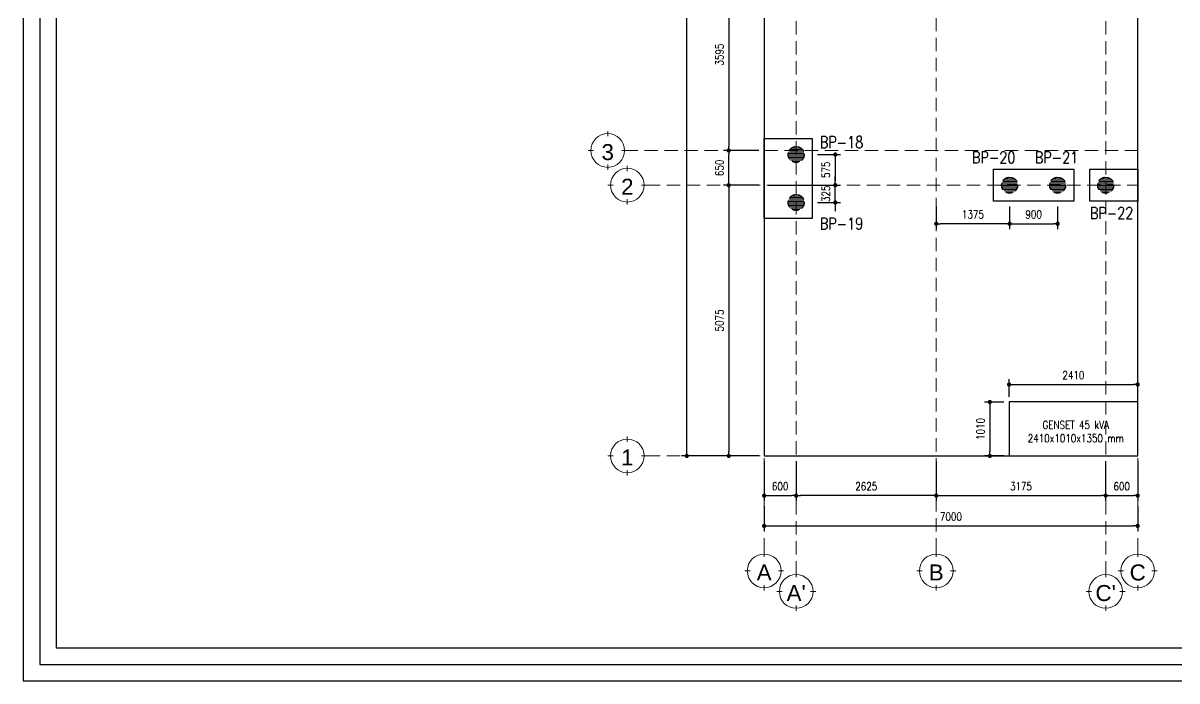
# Model space of a CAD drawing. Header units: inches. Extents: x -310523 to 1125056, y -509000 to -180442.
# Drawn here: x 483993 to 505616, y -294620 to -282287 of the extents above; entities that cross this region are included whole.
import ezdxf
from ezdxf.enums import TextEntityAlignment as Align

# ---------------------------------------------------------------- set-up
doc = ezdxf.new("R2010")
doc.units = ezdxf.units.IN
doc.header["$MEASUREMENT"] = 0
doc.linetypes.add('HIDDEN', pattern=[0.375, 0.25, -0.125])
for name, color, linetype, lineweight in [('A-HATCH', 252, 'Continuous', 5), ('AR-DIM150', 6, 'Continuous', 5), ('s_teks', 3, 'Continuous', 30)]:
    doc.layers.add(name, color=color, linetype=linetype, lineweight=lineweight)
for name, color, linetype in [('PILE 400', 40, 'Continuous'), ('STR_BORED PILE', 210, 'Continuous'), ('STR_PILE CAP', 11, 'Continuous')]:
    doc.layers.add(name, color=color, linetype=linetype)
doc.styles.add('PIREC 1', font='romans.shx', dxfattribs={"width": 0.8})
doc.styles.add('ROMANS', font='SIMPLEX.SHX', dxfattribs={"width": 0.8})
doc.styles.get("Standard").update_dxf_attribs({"font": 'arial.ttf'})
doc.dimstyles.new('1-100', dxfattribs={"dimscale": 100, "dimtxt": 1.5, "dimasz": 0.8, "dimexe": 1, "dimexo": 1, "dimgap": 1, "dimtad": 1, "dimzin": 12, "dimdsep": 46, "dimtxsty": 'ROMANS', "dimblk": 'DOT', "dimcen": 0, "dimclrd": 256, "dimclre": 256, "dimclrt": 3, "dimazin": 3, "dimtfac": 1, "dimtix": 1, "dimtmove": 2, "dimatfit": 3, "dimldrblk": 'DOT', "dimfxl": 1, "dimfrac": 1, "dimtolj": 1, "dimtzin": 0, "dimlwd": 25, "dimlwe": 25, "dimarcsym": 0})

# ---------------------------------------------------------------- blocks, each defined once
blk = doc.blocks.new('_Dot')
at = {"color": 0, "linetype": 'ByBlock', "lineweight": -2}
blk.add_line((-0.5, 0), (-1, 0), dxfattribs=at)
at = {"color": 0, "linetype": 'ByBlock', "const_width": 0.5}
blk.add_lwpolyline([(-0.25, 0, 1), (0.25, 0, 1)], format="xyb", close=True, dxfattribs=at)
blk = doc.blocks.new('*D776')
at = {"layer": 'Defpoints', "color": 0, "transparency": 16777216}
for p in [(497881, -290401), (498481, -290401), (498481, -291146)]:
    blk.add_point(p, dxfattribs=at)
at = {"layer": 'PILE 400', "lineweight": 25, "transparency": 16777216}
for p, q in [((497881, -290501), (497881, -291246)), ((498481, -290501), (498481, -291246)), ((497961, -291146), (498401, -291146))]:
    blk.add_line(p, q, dxfattribs=at)
at = {"layer": 'PILE 400', "lineweight": 25, "transparency": 16777216, "xscale": 80, "yscale": 80, "zscale": 80, "rotation": 180}
blk.add_blockref('_Dot', (497881, -291146), dxfattribs=at)
at = {"layer": 'PILE 400', "lineweight": 25, "transparency": 16777216, "xscale": 80, "yscale": 80, "zscale": 80}
blk.add_blockref('_Dot', (498481, -291146), dxfattribs=at)
at = {"layer": 'PILE 400', "color": 3, "transparency": 16777216, "insert": (498181, -290971), "char_height": 150, "attachment_point": 5, "style": 'ROMANS'}
blk.add_mtext('\\A1;600', dxfattribs=at)
blk = doc.blocks.new('*D777')
at = {"layer": 'Defpoints', "color": 0, "transparency": 16777216}
for p in [(504281, -290401), (504881, -290401), (504881, -291146)]:
    blk.add_point(p, dxfattribs=at)
at = {"layer": 'PILE 400', "lineweight": 25, "transparency": 16777216}
for p, q in [((504281, -290501), (504281, -291246)), ((504881, -290501), (504881, -291246)), ((504361, -291146), (504801, -291146))]:
    blk.add_line(p, q, dxfattribs=at)
at = {"layer": 'PILE 400', "lineweight": 25, "transparency": 16777216, "xscale": 80, "yscale": 80, "zscale": 80, "rotation": 180}
blk.add_blockref('_Dot', (504281, -291146), dxfattribs=at)
at = {"layer": 'PILE 400', "lineweight": 25, "transparency": 16777216, "xscale": 80, "yscale": 80, "zscale": 80}
blk.add_blockref('_Dot', (504881, -291146), dxfattribs=at)
at = {"layer": 'PILE 400', "color": 3, "transparency": 16777216, "insert": (504581, -290971), "char_height": 150, "attachment_point": 5, "style": 'ROMANS'}
blk.add_mtext('\\A1;600', dxfattribs=at)
blk = doc.blocks.new('*D778')
at = {"layer": 'Defpoints', "color": 0, "transparency": 16777216}
for p in [(497881, -285326), (497218, -290401), (497881, -290401)]:
    blk.add_point(p, dxfattribs=at)
at = {"layer": 'PILE 400', "lineweight": 25, "transparency": 16777216}
for p, q in [((497781, -285326), (497118, -285326)), ((497218, -285406), (497218, -290321)), ((497781, -290401), (497118, -290401))]:
    blk.add_line(p, q, dxfattribs=at)
at = {"layer": 'PILE 400', "lineweight": 25, "transparency": 16777216, "xscale": 80, "yscale": 80, "zscale": 80}
for p, rotation in [((497218, -285326), 90), ((497218, -290401), 270)]:
    blk.add_blockref('_Dot', p, dxfattribs=dict(at, rotation=rotation))
at = {"layer": 'PILE 400', "color": 3, "transparency": 16777216, "insert": (497043, -287863), "char_height": 150, "attachment_point": 5, "rotation": 90, "style": 'ROMANS'}
blk.add_mtext('\\A1;5075', dxfattribs=at)
blk = doc.blocks.new('*D779')
at = {"layer": 'Defpoints', "color": 0, "transparency": 16777216}
for p in [(497218, -284676), (497881, -284676), (497881, -285326)]:
    blk.add_point(p, dxfattribs=at)
at = {"layer": 'PILE 400', "lineweight": 25, "transparency": 16777216}
for p, q in [((497781, -284676), (497118, -284676)), ((497218, -285246), (497218, -284756)), ((497781, -285326), (497118, -285326))]:
    blk.add_line(p, q, dxfattribs=at)
at = {"layer": 'PILE 400', "lineweight": 25, "transparency": 16777216, "xscale": 80, "yscale": 80, "zscale": 80}
for p, rotation in [((497218, -284676), 90), ((497218, -285326), 270)]:
    blk.add_blockref('_Dot', p, dxfattribs=dict(at, rotation=rotation))
at = {"layer": 'PILE 400', "color": 3, "transparency": 16777216, "insert": (497043, -285001), "char_height": 150, "attachment_point": 5, "rotation": 90, "style": 'ROMANS'}
blk.add_mtext('\\A1;650', dxfattribs=at)
blk = doc.blocks.new('*D780')
at = {"layer": 'Defpoints', "color": 0, "transparency": 16777216}
for p in [(497881, -281081), (497218, -284676), (497881, -284676)]:
    blk.add_point(p, dxfattribs=at)
at = {"layer": 'PILE 400', "lineweight": 25, "transparency": 16777216}
for p, q in [((497781, -281081), (497118, -281081)), ((497218, -281161), (497218, -284596)), ((497781, -284676), (497118, -284676))]:
    blk.add_line(p, q, dxfattribs=at)
at = {"layer": 'PILE 400', "lineweight": 25, "transparency": 16777216, "xscale": 80, "yscale": 80, "zscale": 80}
for p, rotation in [((497218, -281081), 90), ((497218, -284676), 270)]:
    blk.add_blockref('_Dot', p, dxfattribs=dict(at, rotation=rotation))
at = {"layer": 'PILE 400', "color": 3, "transparency": 16777216, "insert": (497043, -282878), "char_height": 150, "attachment_point": 5, "rotation": 90, "style": 'ROMANS'}
blk.add_mtext('\\A1;3595', dxfattribs=at)
blk = doc.blocks.new('*D785')
at = {"layer": 'Defpoints', "color": 0, "transparency": 16777216}
for p in [(496431, -270401), (497881, -270401), (497450, -290401)]:
    blk.add_point(p, dxfattribs=at)
at = {"layer": 'PILE 400', "lineweight": 25, "transparency": 16777216}
for p, q in [((497781, -270401), (496331, -270401)), ((496431, -290321), (496431, -270481)), ((497350, -290401), (496331, -290401))]:
    blk.add_line(p, q, dxfattribs=at)
at = {"layer": 'PILE 400', "lineweight": 25, "transparency": 16777216, "xscale": 80, "yscale": 80, "zscale": 80}
for p, rotation in [((496431, -270401), 90), ((496431, -290401), 270)]:
    blk.add_blockref('_Dot', p, dxfattribs=dict(at, rotation=rotation))
at = {"layer": 'PILE 400', "color": 3, "transparency": 16777216, "insert": (496256, -280401), "char_height": 150, "attachment_point": 5, "rotation": 90, "style": 'ROMANS'}
blk.add_mtext('\\A1;20000', dxfattribs=at)
blk = doc.blocks.new('*D816')
at = {"layer": 'Defpoints', "color": 0, "transparency": 16777216}
for p in [(498781, -284751), (497855, -285326), (499214, -285326)]:
    blk.add_point(p, dxfattribs=at)
at = {"layer": 'PILE 400', "lineweight": 25, "transparency": 16777216}
for p, q in [((498881, -284751), (499314, -284751)), ((499214, -284831), (499214, -285246)), ((497955, -285326), (499314, -285326))]:
    blk.add_line(p, q, dxfattribs=at)
at = {"layer": 'PILE 400', "lineweight": 25, "transparency": 16777216, "xscale": 80, "yscale": 80, "zscale": 80}
for p, rotation in [((499214, -284751), 90), ((499214, -285326), 270)]:
    blk.add_blockref('_Dot', p, dxfattribs=dict(at, rotation=rotation))
at = {"layer": 'PILE 400', "color": 3, "transparency": 16777216, "insert": (499039, -285038), "char_height": 150, "attachment_point": 5, "rotation": 90, "style": 'ROMANS'}
blk.add_mtext('\\A1;575', dxfattribs=at)
blk = doc.blocks.new('*D817')
at = {"layer": 'Defpoints', "color": 0, "transparency": 16777216}
for p in [(498781, -285326), (499214, -285326), (498781, -285651)]:
    blk.add_point(p, dxfattribs=at)
at = {"layer": 'PILE 400', "lineweight": 25, "transparency": 16777216}
for p, q in [((499214, -285246), (499214, -285166)), ((498881, -285326), (499314, -285326)), ((499214, -285651), (499214, -285326)), ((498881, -285651), (499314, -285651)), ((499214, -285731), (499214, -285811))]:
    blk.add_line(p, q, dxfattribs=at)
at = {"layer": 'PILE 400', "lineweight": 25, "transparency": 16777216, "xscale": 80, "yscale": 80, "zscale": 80}
for p, rotation in [((499214, -285326), 270), ((499214, -285651), 90)]:
    blk.add_blockref('_Dot', p, dxfattribs=dict(at, rotation=rotation))
at = {"layer": 'PILE 400', "color": 3, "transparency": 16777216, "insert": (499039, -285488), "char_height": 150, "attachment_point": 5, "rotation": 90, "style": 'ROMANS'}
blk.add_mtext('\\A1;325', dxfattribs=at)
blk = doc.blocks.new('*D818')
at = {"layer": 'Defpoints', "color": 0, "transparency": 16777216}
for p in [(501106, -285626), (502481, -285626), (501106, -286049)]:
    blk.add_point(p, dxfattribs=at)
at = {"layer": 'PILE 400', "lineweight": 25, "transparency": 16777216}
for p, q in [((501106, -285726), (501106, -286149)), ((502481, -285726), (502481, -286149)), ((502401, -286049), (501186, -286049))]:
    blk.add_line(p, q, dxfattribs=at)
at = {"layer": 'PILE 400', "lineweight": 25, "transparency": 16777216, "xscale": 80, "yscale": 80, "zscale": 80, "rotation": 180}
blk.add_blockref('_Dot', (501106, -286049), dxfattribs=at)
at = {"layer": 'PILE 400', "lineweight": 25, "transparency": 16777216, "xscale": 80, "yscale": 80, "zscale": 80}
blk.add_blockref('_Dot', (502481, -286049), dxfattribs=at)
at = {"layer": 'PILE 400', "color": 3, "transparency": 16777216, "insert": (501794, -285874), "char_height": 150, "attachment_point": 5, "style": 'ROMANS'}
blk.add_mtext('\\A1;1375', dxfattribs=at)
blk = doc.blocks.new('*D819')
at = {"layer": 'Defpoints', "color": 0, "transparency": 16777216}
for p in [(502481, -285626), (503381, -285626), (503381, -286049)]:
    blk.add_point(p, dxfattribs=at)
at = {"layer": 'PILE 400', "lineweight": 25, "transparency": 16777216}
for p, q in [((502481, -285726), (502481, -286149)), ((503381, -285726), (503381, -286149)), ((502561, -286049), (503301, -286049))]:
    blk.add_line(p, q, dxfattribs=at)
at = {"layer": 'PILE 400', "lineweight": 25, "transparency": 16777216, "xscale": 80, "yscale": 80, "zscale": 80, "rotation": 180}
blk.add_blockref('_Dot', (502481, -286049), dxfattribs=at)
at = {"layer": 'PILE 400', "lineweight": 25, "transparency": 16777216, "xscale": 80, "yscale": 80, "zscale": 80}
blk.add_blockref('_Dot', (503381, -286049), dxfattribs=at)
at = {"layer": 'PILE 400', "color": 3, "transparency": 16777216, "insert": (502931, -285874), "char_height": 150, "attachment_point": 5, "style": 'ROMANS'}
blk.add_mtext('\\A1;900', dxfattribs=at)
blk = doc.blocks.new('axis tag')
for p, q in [((0, 3.54), (0, 4.87)), ((-4.87, 0), (-3.54, 0)), ((3.54, 0), (4.87, 0)), ((0, -4.87), (0, -3.54))]:
    blk.add_line(p, q)
blk.add_circle((0, 0), 4.21)
at = {"style": 'ROMANS', "width": 0.8}
blk.add_attdef('A', text='', height=4, dxfattribs=at).set_placement((0, -1.55), align=Align.CENTER)
blk = doc.blocks.new('*D821')
at = {"layer": 'Defpoints', "color": 0, "transparency": 16777216}
for p in [(497881, -291246), (504881, -291246), (504881, -291714)]:
    blk.add_point(p, dxfattribs=at)
at = {"layer": 'PILE 400', "lineweight": 25, "transparency": 16777216}
for p, q in [((497881, -291346), (497881, -291814)), ((504881, -291346), (504881, -291814)), ((497961, -291714), (504801, -291714))]:
    blk.add_line(p, q, dxfattribs=at)
at = {"layer": 'PILE 400', "lineweight": 25, "transparency": 16777216, "xscale": 80, "yscale": 80, "zscale": 80, "rotation": 180}
blk.add_blockref('_Dot', (497881, -291714), dxfattribs=at)
at = {"layer": 'PILE 400', "lineweight": 25, "transparency": 16777216, "xscale": 80, "yscale": 80, "zscale": 80}
blk.add_blockref('_Dot', (504881, -291714), dxfattribs=at)
at = {"layer": 'PILE 400', "color": 3, "transparency": 16777216, "insert": (501381, -291539), "char_height": 150, "attachment_point": 5, "style": 'ROMANS'}
blk.add_mtext('\\A1;7000', dxfattribs=at)
blk = doc.blocks.new('*D872')
at = {"layer": 'Defpoints', "color": 0, "transparency": 16777216}
for p in [(502471, -289391), (502110, -290401), (502471, -290401)]:
    blk.add_point(p, dxfattribs=at)
at = {"layer": 'PILE 400', "lineweight": 25, "transparency": 16777216}
for p, q in [((502371, -289391), (502010, -289391)), ((502110, -289471), (502110, -290321)), ((502371, -290401), (502010, -290401))]:
    blk.add_line(p, q, dxfattribs=at)
at = {"layer": 'PILE 400', "lineweight": 25, "transparency": 16777216, "xscale": 80, "yscale": 80, "zscale": 80}
for p, rotation in [((502110, -289391), 90), ((502110, -290401), 270)]:
    blk.add_blockref('_Dot', p, dxfattribs=dict(at, rotation=rotation))
at = {"layer": 'PILE 400', "color": 3, "transparency": 16777216, "insert": (501935, -289896), "char_height": 150, "attachment_point": 5, "rotation": 90, "style": 'ROMANS'}
blk.add_mtext('\\A1;1010', dxfattribs=at)
blk = doc.blocks.new('*D873')
at = {"layer": 'Defpoints', "color": 0, "transparency": 16777216}
for p in [(504881, -289063), (502471, -289391), (504881, -289391)]:
    blk.add_point(p, dxfattribs=at)
at = {"layer": 'PILE 400', "lineweight": 25, "transparency": 16777216}
for p, q in [((502471, -289291), (502471, -288963)), ((502551, -289063), (504801, -289063)), ((504881, -289291), (504881, -288963))]:
    blk.add_line(p, q, dxfattribs=at)
at = {"layer": 'PILE 400', "lineweight": 25, "transparency": 16777216, "xscale": 80, "yscale": 80, "zscale": 80, "rotation": 180}
blk.add_blockref('_Dot', (502471, -289063), dxfattribs=at)
at = {"layer": 'PILE 400', "lineweight": 25, "transparency": 16777216, "xscale": 80, "yscale": 80, "zscale": 80}
blk.add_blockref('_Dot', (504881, -289063), dxfattribs=at)
at = {"layer": 'PILE 400', "color": 3, "transparency": 16777216, "insert": (503676, -288888), "char_height": 150, "attachment_point": 5, "style": 'ROMANS'}
blk.add_mtext('\\A1;2410', dxfattribs=at)
blk = doc.blocks.new('*D874')
at = {"layer": 'Defpoints', "color": 0, "transparency": 16777216}
for p in [(498481, -290401), (501106, -290401), (498481, -291146)]:
    blk.add_point(p, dxfattribs=at)
at = {"layer": 'PILE 400', "lineweight": 25, "transparency": 16777216}
for p, q in [((498481, -290501), (498481, -291246)), ((501106, -290501), (501106, -291246)), ((501026, -291146), (498561, -291146))]:
    blk.add_line(p, q, dxfattribs=at)
at = {"layer": 'PILE 400', "lineweight": 25, "transparency": 16777216, "xscale": 80, "yscale": 80, "zscale": 80}
for p, rotation in [((498481, -291146), 180.0000000000071), ((501106, -291146), 7.114309141798004e-12)]:
    blk.add_blockref('_Dot', p, dxfattribs=dict(at, rotation=rotation))
at = {"layer": 'PILE 400', "color": 3, "transparency": 16777216, "insert": (499794, -290971), "char_height": 150, "attachment_point": 5, "style": 'ROMANS'}
blk.add_mtext('\\A1;2625', dxfattribs=at)
blk = doc.blocks.new('*D875')
at = {"layer": 'Defpoints', "color": 0, "transparency": 16777216}
for p in [(501106, -290401), (504281, -290401), (504281, -291146)]:
    blk.add_point(p, dxfattribs=at)
at = {"layer": 'PILE 400', "lineweight": 25, "transparency": 16777216}
for p, q in [((501106, -290501), (501106, -291246)), ((504281, -290501), (504281, -291246)), ((501186, -291146), (504201, -291146))]:
    blk.add_line(p, q, dxfattribs=at)
at = {"layer": 'PILE 400', "lineweight": 25, "transparency": 16777216, "xscale": 80, "yscale": 80, "zscale": 80, "rotation": 180}
blk.add_blockref('_Dot', (501106, -291146), dxfattribs=at)
at = {"layer": 'PILE 400', "lineweight": 25, "transparency": 16777216, "xscale": 80, "yscale": 80, "zscale": 80}
blk.add_blockref('_Dot', (504281, -291146), dxfattribs=at)
at = {"layer": 'PILE 400', "color": 3, "transparency": 16777216, "insert": (502694, -290971), "char_height": 150, "attachment_point": 5, "style": 'ROMANS'}
blk.add_mtext('\\A1;3175', dxfattribs=at)

msp = doc.modelspace()

# ---------------------------------------------------------------- hatches: boundary and pattern name
at = {"layer": 'A-HATCH', "true_color": 0xfc3b31}
h = msp.add_hatch(dxfattribs=at)
h.set_pattern_fill('ANSI35', color=20, scale=200, angle=135)
h.set_pattern_definition([(180, (599155.95, -97458.32), (-1e-14, -50), []), (180, (599130.95, -97433.32), (-1e-14, -50), [62.5, -12.5, 0, -12.5])])
edge = h.paths.add_edge_path()
edge.add_arc((498481.422, -284750.804), 150, 0, 360)
h = msp.add_hatch(dxfattribs=at)
h.set_pattern_fill('ANSI35', color=20, scale=200, angle=135)
h.set_pattern_definition([(180, (603155.95, -98033.32), (-1e-14, -50), []), (180, (603130.95, -98008.32), (-1e-14, -50), [62.5, -12.5, 0, -12.5])])
edge = h.paths.add_edge_path()
edge.add_arc((502481.422, -285325.804), 150, 0, 360)
h = msp.add_hatch(dxfattribs=at)
h.set_pattern_fill('ANSI35', color=20, scale=200, angle=135)
h.set_pattern_definition([(180, (604055.95, -98033.32), (-1e-14, -50), []), (180, (604030.95, -98008.32), (-1e-14, -50), [62.5, -12.5, 0, -12.5])])
edge = h.paths.add_edge_path()
edge.add_arc((503381.422, -285325.804), 150, 0, 360)
h = msp.add_hatch(dxfattribs=at)
h.set_pattern_fill('ANSI35', color=20, scale=200, angle=135)
h.set_pattern_definition([(180, (604955.95, -98033.32), (-1e-14, -50), []), (180, (604930.95, -98008.32), (-1e-14, -50), [62.5, -12.5, 0, -12.5])])
edge = h.paths.add_edge_path()
edge.add_arc((504281.422, -285325.804), 150, 0, 360)
h = msp.add_hatch(dxfattribs=at)
h.set_pattern_fill('ANSI35', color=20, scale=200, angle=135)
h.set_pattern_definition([(180, (599155.95, -98358.32), (-1e-14, -50), []), (180, (599130.95, -98333.32), (-1e-14, -50), [62.5, -12.5, 0, -12.5])])
edge = h.paths.add_edge_path()
edge.add_arc((498481.422, -285650.804), 150, 0, 360)

# ---------------------------------------------------------------- linework, layer by layer
at = {"elevation": 1616.46}
msp.add_lwpolyline([(483993.091, -294619.951), (520935.836, -294619.951), (520935.836, -268498.818), (483993.091, -268498.818)], close=True, dxfattribs=at)
at = {"color": 61, "true_color": 0xedee99, "elevation": 1616.46}
msp.add_lwpolyline([(484304.057, -294308.985), (520624.87, -294308.985), (520624.87, -268809.784), (484304.057, -268809.784)], close=True, dxfattribs=at)
at = {"color": 1, "elevation": 1616.46}
msp.add_lwpolyline([(516141.226, -293998.019), (516141.226, -269120.75), (484615.023, -269120.75), (484615.023, -293998.019), (516141.226, -293998.019)], dxfattribs=at)
at = {"layer": 'A-HATCH', "linetype": 'HIDDEN', "ltscale": 1000}
for p, q in [((497881.422, -292191.11), (497881.422, -270400.804)), ((498481.422, -292627.071), (498481.422, -270400.804)), ((501106.422, -292191.11), (501106.422, -270400.804)), ((504281.422, -292627.071), (504281.422, -270400.804)), ((504881.422, -292191.11), (504881.422, -270400.804))]:
    msp.add_line(p, q, dxfattribs=at)
for points in [[(495265.442, -284675.804), (504881.422, -284675.804)], [(495682.276, -285325.804), (504881.422, -285325.804)], [(495682.276, -290400.804), (504881.422, -290400.804)]]:
    msp.add_lwpolyline(points, dxfattribs=at)
at = {"layer": 'PILE 400'}
for points in [[(497881.422, -270400.804), (497881.422, -290400.804), (504881.422, -290400.804), (504881.422, -270400.804)], [(504881.422, -289390.804), (502471.422, -289390.804), (502471.422, -290400.804), (504881.422, -290400.804)]]:
    msp.add_lwpolyline(points, close=True, dxfattribs=at)
at = {"layer": 'STR_BORED PILE', "color": 20, "linetype": 'HIDDEN', "ltscale": 500, "true_color": 0xfc3b31}
for centre in [(498481.422, -284750.804), (502481.422, -285325.804), (503381.422, -285325.804), (504281.422, -285325.804), (498481.422, -285650.804)]:
    msp.add_circle(centre, 150, dxfattribs=at)
at = {"layer": 'STR_PILE CAP', "color": 11}
for points in [[(497881.422, -284450.804), (498781.422, -284450.804), (498781.422, -285950.804), (497881.422, -285950.804)], [(502181.422, -285025.804), (503681.422, -285025.804), (503681.422, -285625.804), (502181.422, -285625.804)], [(503981.422, -285025.804), (504881.422, -285025.804), (504881.422, -285625.804), (503981.422, -285625.804)]]:
    msp.add_lwpolyline(points, close=True, dxfattribs=at)

# ---------------------------------------------------------------- block references
at = {"layer": 'AR-DIM150'}
ref = msp.add_blockref('axis tag', (494949.867, -284675.804), dxfattribs=dict(at, xscale=-75, yscale=75, zscale=75, rotation=180))
ref.add_attrib('A', '3', dxfattribs={"layer": '0', "height": 300}).set_placement((494949.867, -284855.377), align=Align.CENTER)
ref = msp.add_blockref('axis tag', (495316.702, -285325.804), dxfattribs=dict(at, xscale=-75, yscale=75, zscale=75, rotation=180))
ref.add_attrib('A', '2', dxfattribs={"layer": '0', "height": 300}).set_placement((495316.702, -285505.377), align=Align.CENTER)
ref = msp.add_blockref('axis tag', (495316.702, -290400.804), dxfattribs=dict(at, xscale=-75, yscale=75, zscale=75, rotation=180))
ref.add_attrib('A', '1', dxfattribs={"layer": '0', "height": 300}).set_placement((495316.702, -290580.377), align=Align.CENTER)
ref = msp.add_blockref('axis tag', (497881.422, -292556.685), dxfattribs=dict(at, xscale=-75, yscale=75, zscale=75, rotation=180))
ref.add_attrib('A', 'A', dxfattribs={"layer": '0', "height": 300}).set_placement((497881.422, -292736.257), align=Align.CENTER)
ref = msp.add_blockref('axis tag', (501106.422, -292556.685), dxfattribs=dict(at, xscale=-75, yscale=75, zscale=75, rotation=180))
ref.add_attrib('A', 'B', dxfattribs={"layer": '0', "height": 300}).set_placement((501106.422, -292736.257), align=Align.CENTER)
ref = msp.add_blockref('axis tag', (504881.422, -292556.685), dxfattribs=dict(at, xscale=-75, yscale=75, zscale=75, rotation=180))
ref.add_attrib('A', 'C', dxfattribs={"layer": '0', "height": 300}).set_placement((504881.422, -292736.257), align=Align.CENTER)
ref = msp.add_blockref('axis tag', (498481.422, -292942.645), dxfattribs=dict(at, xscale=-75, yscale=75, zscale=75, rotation=180))
ref.add_attrib('A', "A'", dxfattribs={"layer": '0', "height": 300}).set_placement((498481.422, -293122.218), align=Align.CENTER)
ref = msp.add_blockref('axis tag', (504281.422, -292942.645), dxfattribs=dict(at, xscale=-75, yscale=75, zscale=75, rotation=180))
ref.add_attrib('A', "C'", dxfattribs={"layer": '0', "height": 300}).set_placement((504281.422, -293122.218), align=Align.CENTER)

# ---------------------------------------------------------------- texts
at = {"layer": 'A-HATCH', "color": 20, "true_color": 0xfc3b31, "char_height": 220, "attachment_point": 1, "style": 'PIREC 1'}
for s, insert in [('BP-18', (498923.786, -284409.946)), ('BP-20', (501775.056, -284695.988)), ('BP-21', (502952.625, -284695.988)), ('BP-22', (503984.339, -285738.76)), ('BP-19', (498923.786, -285935.73))]:
    msp.add_mtext_dynamic_manual_height_columns(s, width=949.02739, gutter_width=1, heights=[0], dxfattribs=dict(at, insert=insert))
at = {"layer": 's_teks', "insert": (502668.36, -289746.563), "char_height": 150, "attachment_point": 1, "style": 'PIREC 1'}
msp.add_mtext_dynamic_manual_height_columns('\\pxqc;GENSET 45 kVA\\P2410x1010x1350 mm', width=2104.74991, gutter_width=1, heights=[0], dxfattribs=at)

# ---------------------------------------------------------------- dimensions: what is measured, and where the dimension line sits
at = {"layer": 'PILE 400'}
for base, p1, p2, angle, picture, middle in [((496431.462, -270400.804), (497449.504, -290400.804), (497881.422, -270400.804), 90, '*D785', (496256.462, -280400.804)), ((497217.587, -284675.804), (497881.422, -281080.804), (497881.422, -284675.804), 270, '*D780', (497042.587, -282878.304)), ((497217.587, -284675.804), (497881.422, -285325.804), (497881.422, -284675.804), 90, '*D779', (497042.587, -285000.804)), ((499213.923, -285325.804), (498781.422, -284750.804), (497854.565, -285325.804), 90, '*D816', (499038.923, -285038.304)), ((499213.923, -285325.804), (498781.422, -285650.804), (498781.422, -285325.804), 270, '*D817', (499038.923, -285488.304)), ((497217.587, -290400.804), (497881.422, -285325.804), (497881.422, -290400.804), 90, '*D778', (497042.587, -287863.304)), ((502110.149, -290400.804), (502471.422, -289390.804), (502471.422, -290400.804), 90, '*D872', (501935.149, -289895.804)), ((498481.422, -291146.282), (501106.422, -290400.804), (498481.422, -290400.804), 180, '*D874', (499793.922, -290971.282))]:
    dim = msp.add_linear_dim(base=base, p1=p1, p2=p2, angle=angle, dimstyle='1-100', dxfattribs=at)
    dim.commit()
    dim.dimension.update_dxf_attribs({"geometry": picture, "text_midpoint": middle})
for base, p1, p2, picture, middle in [((501106.422, -286049.43), (502481.422, -285625.804), (501106.422, -285625.804), '*D818', (501793.922, -285874.43)), ((503381.422, -286049.43), (502481.422, -285625.804), (503381.422, -285625.804), '*D819', (502931.422, -285874.43)), ((504881.422, -289062.733), (502471.422, -289390.804), (504881.422, -289390.804), '*D873', (503676.422, -288887.733)), ((498481.422, -291146.282), (497881.422, -290400.804), (498481.422, -290400.804), '*D776', (498181.422, -290971.282)), ((504281.422, -291146.282), (501106.422, -290400.804), (504281.422, -290400.804), '*D875', (502693.922, -290971.282)), ((504881.422, -291146.282), (504281.422, -290400.804), (504881.422, -290400.804), '*D777', (504581.422, -290971.282)), ((504881.422, -291713.606), (497881.422, -291246.282), (504881.422, -291246.282), '*D821', (501381.422, -291538.606))]:
    dim = msp.add_linear_dim(base=base, p1=p1, p2=p2, dimstyle='1-100', dxfattribs=at)
    dim.commit()
    dim.dimension.update_dxf_attribs({"geometry": picture, "text_midpoint": middle})

doc.saveas('drawing.dxf')
